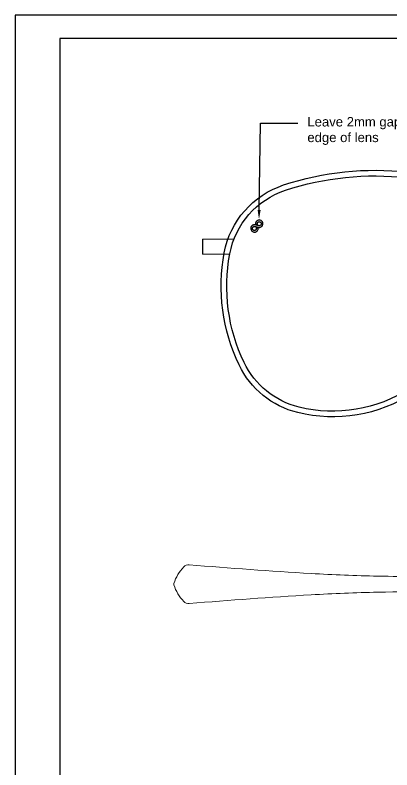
# Model space of a CAD drawing. Header units: millimetres. Extents: x 1336 to 2438, y 1230 to 1601.
# Drawn here: x 1335.6 to 1416, y 1439.7 to 1600.6 of the extents above; entities that cross this region are included whole.
import ezdxf
from ezdxf import colors
from ezdxf.entities.mleader import LeaderData, LeaderLine
from ezdxf.math import Vec2, Vec3

# ---------------------------------------------------------------- set-up
doc = ezdxf.new("R2010")
doc.units = ezdxf.units.MM
doc.linetypes.add('ACAD_ISO02W100', pattern=[15, 12, -3])
doc.layers.add('绘图层', color=7, linetype='Continuous', lineweight=15)
doc.styles.get("Standard").update_dxf_attribs({"font": 'arial.ttf'})

msp = doc.modelspace()

# ---------------------------------------------------------------- hatches: boundary and pattern name
at = {"ltscale": 1000}
h = msp.add_hatch(color=0, dxfattribs=at)
h.dxf.hatch_style = 1
h.paths.add_polyline_path([(1386.96, 1555.889, 0.009201), (1386.815, 1555.917, 0.0345789), (1386.723, 1555.926, 0.0808606), (1386.526, 1555.9, 0.0615555), (1386.328, 1555.812, 0.0609603), (1386.155, 1555.678, 0.0751136), (1386.033, 1555.514, 0.1074074), (1385.941, 1555.188, 0.1039118), (1385.991, 1554.85, 0.1047894), (1386.172, 1554.562), (1386.182, 1554.552, 0.1059981), (1386.45, 1554.38, 0.0994306), (1386.749, 1554.332, 0.0989554), (1387.044, 1554.403, 0.098091), (1387.291, 1554.583, 0.0961063), (1387.453, 1554.844, 0.0278458), (1387.508, 1555.016, 0.1651758), (1387.501, 1555.109, 0.1870918), (1387.439, 1555.171, 0.0375249), (1387.29, 1555.227), (1387.08, 1555.286), (1387.087, 1555.102, -0.0700957), (1387.074, 1554.967, -0.093404), (1387.022, 1554.854, -0.0944416), (1386.934, 1554.769, -0.0729459), (1386.813, 1554.712, -0.0872458), (1386.716, 1554.701, -0.0492837), (1386.599, 1554.72, -0.0491613), (1386.487, 1554.761, -0.0846607), (1386.407, 1554.818, -0.1076983), (1386.344, 1554.917, -0.0577857), (1386.311, 1555.058, -0.0562592), (1386.309, 1555.208, -0.0807478), (1386.344, 1555.337, -0.0247083), (1386.385, 1555.417, -0.0818976), (1386.423, 1555.462, -0.0776207), (1386.474, 1555.494, -0.0207368), (1386.564, 1555.529, -0.0589151), (1386.664, 1555.55, -0.0509456), (1386.77, 1555.549, -0.032738), (1386.911, 1555.524, -0.008825), (1387.13, 1555.465, 0.026228), (1387.578, 1555.361, 0.0803673), (1387.889, 1555.357, 0.1087055), (1388.131, 1555.449, 0.0743867), (1388.351, 1555.645, 0.1340963), (1388.502, 1555.976, 0.115692), (1388.476, 1556.359, 0.1138199), (1388.28, 1556.695, 0.1265765), (1387.965, 1556.896, 0.0848138), (1387.731, 1556.93, 0.0717159), (1387.485, 1556.888, 0.072637), (1387.264, 1556.78, 0.0916311), (1387.103, 1556.619, 0.0409134), (1387.038, 1556.507, 0.0229507), (1386.977, 1556.362, 0.0196366), (1386.933, 1556.222, 0.1251193), (1386.931, 1556.148, 0.2022618), (1386.946, 1556.126, 0.0220274), (1387, 1556.097, 0.0241889), (1387.07, 1556.067, 0.0172261), (1387.151, 1556.039), (1387.361, 1555.976), (1387.357, 1556.16, -0.074832), (1387.377, 1556.317, -0.1124108), (1387.442, 1556.437, -0.1140165), (1387.552, 1556.516, -0.0785421), (1387.702, 1556.553, -0.1680108), (1387.96, 1556.486, -0.1575584), (1388.13, 1556.273, -0.1593365), (1388.142, 1556.003, -0.1716603), (1387.991, 1555.787, -0.0725053), (1387.872, 1555.726, -0.0902738), (1387.749, 1555.707, -0.052332), (1387.58, 1555.73, -0.0103479), (1387.285, 1555.809, 0.0094462), (1387.124, 1555.852, 0.009285)])

# ---------------------------------------------------------------- linework, layer by layer
at = {"lineweight": 13}
for p, q in [((1375.618, 1552.837), (1382.315, 1552.837)), ((1375.618, 1549.637), (1381.411, 1549.637))]:
    msp.add_line(p, q, dxfattribs=at)
msp.add_line((1375.618, 1552.837), (1375.618, 1549.637))
msp.add_lwpolyline([(1335.628, 1303.624), (1545.628, 1303.624), (1545.628, 1600.624), (1335.628, 1600.624)], close=True)
msp.add_lwpolyline([(1535.146, 1308.624), (1535.146, 1595.624), (1345.146, 1595.624), (1345.146, 1308.624)])
at = {"color": 7, "ltscale": 1000}
for points in [[(1380.265, 1549.923, -0.2735949), (1392.944, 1564.403, -0.1072637), (1419.335, 1567.154, -0.0843656), (1433.191, 1563.449, -0.3003886), (1439.586, 1552.467, -0.2283459), (1420.443, 1519.965, -0.2070435), (1395.934, 1515.856, -0.2236272), (1383.435, 1526.01, -0.1597332)], [(1381.445, 1549.702, -0.2735949), (1393.318, 1563.263, -0.1073058), (1419.213, 1565.96, -0.084315), (1432.674, 1562.366, -0.299501), (1438.389, 1552.55, -0.2281865), (1419.784, 1520.968, -0.2069653), (1396.222, 1517.021, -0.2236272), (1384.516, 1526.53, -0.1597332)]]:
    msp.add_lwpolyline(points, format="xyb", close=True, dxfattribs=at)
msp.add_lwpolyline([(1386.033, 1555.514, 0.107407), (1385.941, 1555.188, 0.103912), (1385.991, 1554.85, 0.10479), (1386.172, 1554.562, 0.111047), (1386.45, 1554.38, 0.099477), (1386.749, 1554.332, 0.098907), (1387.044, 1554.403, 0.098091), (1387.291, 1554.583, 0.096106), (1387.453, 1554.844, 0.027846), (1387.508, 1555.016, 0.165175), (1387.501, 1555.109, 0.187093), (1387.439, 1555.171, 0.037525), (1387.29, 1555.227), (1387.08, 1555.286), (1387.087, 1555.102, -0.070096), (1387.074, 1554.967, -0.09345), (1387.022, 1554.854, -0.094394), (1386.934, 1554.769, -0.072946), (1386.813, 1554.712, -0.087246), (1386.716, 1554.701, -0.04927), (1386.599, 1554.72, -0.049175), (1386.487, 1554.761, -0.08466), (1386.407, 1554.818, -0.107699), (1386.344, 1554.917, -0.057782), (1386.311, 1555.058, -0.056263), (1386.309, 1555.208, -0.080748), (1386.344, 1555.337, -0.024708), (1386.385, 1555.417, -0.081903), (1386.423, 1555.462, -0.077616), (1386.474, 1555.494, -0.020737), (1386.564, 1555.529, -0.058912), (1386.664, 1555.55, -0.050948), (1386.77, 1555.549, -0.032738), (1386.911, 1555.524, -0.008825), (1387.13, 1555.465, 0.026228), (1387.578, 1555.361, 0.080367), (1387.889, 1555.357, 0.108707), (1388.131, 1555.449, 0.074386), (1388.351, 1555.645, 0.134097), (1388.502, 1555.976, 0.1157), (1388.476, 1556.359, 0.11381), (1388.28, 1556.695, 0.126569), (1387.965, 1556.896, 0.084824), (1387.731, 1556.93, 0.071716), (1387.485, 1556.888, 0.072637), (1387.264, 1556.78, 0.091631), (1387.103, 1556.619, 0.040914), (1387.038, 1556.507, 0.02295), (1386.977, 1556.362, 0.019637), (1386.933, 1556.222, 0.125119), (1386.931, 1556.148, 0.202262), (1386.946, 1556.126, 0.022026), (1387, 1556.097, 0.02419), (1387.07, 1556.067, 0.017226), (1387.151, 1556.039), (1387.361, 1555.976), (1387.357, 1556.16, -0.074832), (1387.377, 1556.317, -0.112412), (1387.442, 1556.437, -0.114015), (1387.552, 1556.516, -0.078543), (1387.702, 1556.553, -0.167999), (1387.96, 1556.486, -0.157566), (1388.13, 1556.273, -0.159339), (1388.142, 1556.003, -0.17166), (1387.991, 1555.787, -0.072504), (1387.872, 1555.726, -0.090276), (1387.749, 1555.707, -0.052332), (1387.58, 1555.73, -0.010348), (1387.285, 1555.809, 0.009446), (1387.124, 1555.852, 0.009285), (1386.96, 1555.889, 0.009201), (1386.815, 1555.917, 0.034578), (1386.723, 1555.926, 0.080862), (1386.526, 1555.9, 0.061575), (1386.328, 1555.812, 0.060941), (1386.155, 1555.678, 0.075113)], format="xyb", close=True)
at = {"lineweight": 13, "ltscale": 0.1}
msp.add_lwpolyline([(1430.71, 1480.817, -0.0043497), (1413.023, 1480.99, -0.0101789), (1398.785, 1481.544, -0.0061096), (1372.792, 1483.404, 0.2354789), (1371.614, 1482.935, 0.1087845), (1369.507, 1479.429, 0.1636469), (1369.507, 1479.11, 0.1087845), (1371.614, 1475.604, 0.2354789), (1372.792, 1475.135, -0.0061096), (1398.785, 1476.995, -0.0101789), (1413.023, 1477.549, -0.0063727), (1438.936, 1477.698, -0.0063727)], format="xyb", dxfattribs=at)
at = {"color": 251, "linetype": 'ACAD_ISO02W100', "lineweight": 13, "ltscale": 0.05}
msp.add_lwpolyline([(1369.48, 1479.27), (1369.483, 1479.27)], dxfattribs=at)

# ---------------------------------------------------------------- leaders
at = {"layer": '绘图层', "color": 7, "linetype": 'ByBlock', "lineweight": 9}
ml = msp.add_multileader_mtext('Standard', dxfattribs=at)
ml.set_content('{\\C256;Leave 2mm gap from the edge of lens}', color=7)
ml.set_leader_properties()
ml.build(insert=Vec2(0, 0))
ml.multileader.update_dxf_attribs({"arrow_head_size": 2})
ctx = ml.context
ctx.base_point, ctx.char_height, ctx.arrow_head_size, ctx.plane_origin = Vec3(1396.001, 1577.583), 2, 2, Vec3(1395.743, 1557.087)
notes = []
notes.append((ctx, [(1, (1, 1, 0), (1388.001, 1577.583), (1, 0), 8, [(0, [(1387.682, 1557.086)], 0, [])])]))
ctx.mtext.insert, ctx.mtext.width, ctx.mtext.flow_direction = Vec3(1398.001, 1578.877), 31.64803, 5
for ctx, leaders in notes:
    for number, flags, end, landing, length, lines in leaders:
        leader = LeaderData()
        leader.index, (leader.has_last_leader_line, leader.has_dogleg_vector, leader.attachment_direction) = number, flags
        leader.last_leader_point, leader.dogleg_vector, leader.dogleg_length = Vec3(end), Vec3(landing), length
        for number, points, colour, breaks in lines:
            line = LeaderLine()
            line.index, line.vertices, line.color, line.breaks = number, Vec3.list(points), colors.encode_raw_color(colour), breaks
            leader.lines.append(line)
        ctx.leaders.append(leader)

doc.saveas('drawing.dxf')
